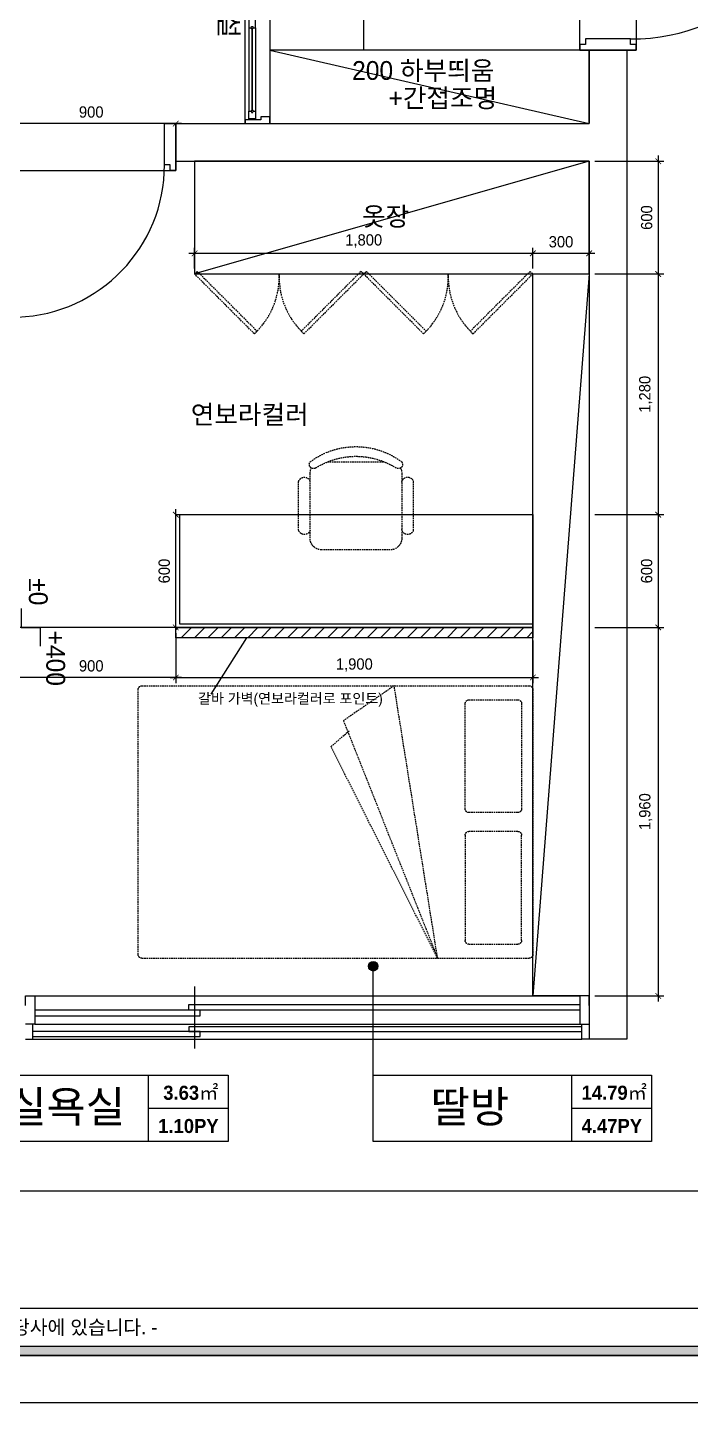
# Model space of a CAD drawing. Header units: millimetres. Extents: x -551172 to 232469, y -3435 to 261611.
# Drawn here: x 129052 to 132580, y 79203 to 86516 of the extents above; entities that cross this region are included whole.
import ezdxf
from ezdxf.enums import TextEntityAlignment as Align

# ---------------------------------------------------------------- set-up
doc = ezdxf.new("R2010")
doc.units = ezdxf.units.MM
doc.header["$LTSCALE"] = 10
doc.header["$PDMODE"] = 3
doc.linetypes.add('DH-HID2', pattern=[1.2, 0.8, -0.4])
doc.layers.get('DEFPOINTS').update_dxf_attribs({"color": 248})
for name, color, linetype in [('0-ELC TEXT', 7, 'Continuous'), ('03-TEXT', 3, 'Continuous'), ('03-WAL NEW', 3, 'Continuous'), ('06-FUR', 6, 'Continuous'), ('3.기호.계단선', 30, 'Continuous'), ('C-HAT', 251, 'Continuous'), ('F-SYM', 7, 'Continuous'), ('FORM(YOURNAME)-11', 1, 'Continuous'), ('FU-FURM', 251, 'DH-HID2'), ('Layer 1', 7, 'Continuous'), ('도면층2', 2, 'Continuous'), ('도면층4', 4, 'Continuous'), ('도면층5', 5, 'Continuous'), ('도면층8', 8, 'Continuous')]:
    doc.layers.add(name, color=color, linetype=linetype)
doc.styles.add('HY 울릉도 L', font='')
doc.styles.add('YOURNAME', font='HY울릉도M.TTF')
doc.styles.add('넥슨고딕', font='NEXONLv1GothicBold.ttf')
doc.styles.add('코레일둥고', font='Korail_Round_Gothic_Medium.ttf')
doc.styles.get('HY 울릉도 L').set_extended_font_data('HY울릉도L')
doc.dimstyles.new('30', dxfattribs={"dimscale": 30, "dimtxt": 2, "dimasz": 1, "dimexe": 1, "dimexo": 1, "dimgap": 1, "dimtad": 1, "dimdec": 0, "dimrnd": 0.05, "dimdsep": 46, "dimlunit": 6, "dimtxsty": 'HY 울릉도 L', "dimblk": 'ARCHTICK', "dimcen": 2.5, "dimdle": 1, "dimclrd": 133, "dimclre": 133, "dimclrt": 30, "dimadec": 0, "dimazin": 0, "dimtfac": 1, "dimtdec": 0, "dimtix": 1, "dimtmove": 2, "dimatfit": 3, "dimldrblk": 'ARCHTICK', "dimfxl": 1, "dimlwd": -1, "dimlwe": -1, "dimarcsym": 0})

# ---------------------------------------------------------------- blocks, each defined once
blk = doc.blocks.new('FORM-PLAN')
at = {"layer": 'FORM(YOURNAME)-11'}
h = blk.add_hatch(color=256, dxfattribs=at)
h.dxf.hatch_style = 1
h.paths.add_polyline_path([(-71444, 55115), (10556, 55115), (10556, 54915), (-71444, 54915)])
h.paths.add_polyline_path([(-71444, -2085), (10556, -2085), (10556, -2285), (-71444, -2285)])
at = {"layer": 'DEFPOINTS', "color": 158}
blk.add_line((1346, -1285), (-71444, -1285), dxfattribs=at)
for points in [[(-71444, -2285), (10556, -2285), (10556, 55115), (-71444, 55115)], [(-69444, 53115), (-64, 53115), (-64, 1215), (-69444, 1215)]]:
    blk.add_lwpolyline(points, close=True, dxfattribs=at)
at = {"layer": 'FORM(YOURNAME)-11', "color": 250}
blk.add_lwpolyline([(-72444, -3285), (11556, -3285), (11556, 56115), (-72444, 56115)], close=True, dxfattribs=at)
at = {"layer": 'FORM(YOURNAME)-11'}
blk.add_lwpolyline([(-71444, -2085), (10556, -2085), (10556, -2285), (-71444, -2285)], close=True, dxfattribs=at)
at = {"layer": 'FORM(YOURNAME)-11', "color": 1, "style": 'YOURNAME'}
blk.add_text("- 본 도서는 어떠한 경우에도 무단으로 도용할 수 없으며 도용시 '지적재산권' 보호에 관한 법률에 의거, 법적 분쟁이 발생합니다.  또한 본 도서에 관한 모든 저작권은 당사에 있습니다. -", height=300, dxfattribs=at).set_placement((-32990, -1685), align=Align.MIDDLE_CENTER)
at = {"layer": 'FORM(YOURNAME)-11', "color": 3, "style": 'YOURNAME'}
for tag, height, p in [('1', 450, (9905, 18188)), ('2', 450, (9905, 17544)), ('3', 450, (9905, 16257)), ('4', 450, (9905, 14326)), ('5', 515, (9905, 12009)), ('6', 515, (9905, 9757)), ('7', 515, (9905, 7504)), ('8', 515, (9905, 5252)), ('9', 515, (9905, 2999)), ('10', 515, (5655, 811)), ('11', 515, (9905, 747)), ('12', 515, (5655, -1441)), ('13', 515, (9905, -1441))]:
    blk.add_attdef(tag, text='', height=height, dxfattribs=at).set_placement(p, align=Align.MIDDLE_RIGHT)
blk = doc.blocks.new('F-701-1')
at = {"layer": 'FU-FURM'}
for p, q in [((-725, -506.5), (401, -1074)), ((539, -1008), (-725, -506.5)), ((-725, -506.5), (725, -738)), ((725, -738), (539, -1008)), ((401, -1074), (485, -978))]:
    blk.add_line(p, q, dxfattribs=at)
for points in [[(-705, -2100), (705, -2100, 0.414214), (725, -2080), (725, -20, 0.414214), (705, 0), (-705, 0, 0.414214), (-725, -20), (-725, -2080, 0.414214)], [(-70, -360), (-630, -360, -0.414214), (-650, -340), (-650, -80, -0.414214), (-630, -60), (-70, -60, -0.414214), (-50, -80), (-50, -340, -0.414214)], [(70, -360), (630, -360, 0.414214), (650, -340), (650, -80, 0.414214), (630, -60), (70, -60, 0.414214), (50, -80), (50, -340, 0.414214)]]:
    blk.add_lwpolyline(points, format="xyb", close=True, dxfattribs=at)
blk = doc.blocks.new('F-101')
at = {"layer": 'FU-FURM'}
for p, q in [((-248.3, 454), (-248.3, 454)), ((151.2, 467.4), (-151.2, 467.4)), ((-243.8, 406.4), (-243.8, 61)), ((243.8, 61), (243.8, 406.4)), ((-305.7, 104.1), (-305.7, 363.2)), ((304.8, 104.1), (304.8, 363.2)), ((-182.9, 0), (182.9, 0))]:
    blk.add_line(p, q, dxfattribs=at)
for centre, radius, start, end in [((0, 142.2), 406.4, 53.1301, 126.8699), ((-226, 454), 22.3, 143.30994, 302.02741), ((0, 98), 399.1, 57.57575, 122.42425), ((226, 454), 22.3, 237.97259, 36.69006), ((-275.2, 354.3), 31.8, 9.29463, 163.7398), ((-182.9, 406.4), 61, 152.41556, 180), ((182.9, 406.4), 61, 0, 27.58444), ((274.3, 354.3), 31.8, 16.2602, 163.7398), ((-275.2, 113), 31.8, 196.2602, 350.70537), ((274.3, 113), 31.8, 196.2602, 343.7398), ((-182.9, 61), 61, 180, 270), ((182.9, 61), 61, 270, 0)]:
    blk.add_arc(centre, radius, start, end, dxfattribs=at)
blk = doc.blocks.new('_ArchTick')
at = {"color": 0, "linetype": 'ByBlock', "const_width": 0.15}
blk.add_lwpolyline([(-0.5, -0.5), (0.5, 0.5)], dxfattribs=at)
blk = doc.blocks.new('*D656')
at = {"layer": '06-FUR', "color": 133, "transparency": 16777216}
for p, q in [((132071.4, 85805.3), (132438.6, 85805.3)), ((132408.6, 85835.3), (132408.6, 85175.3)), ((132071.4, 85205.3), (132438.6, 85205.3))]:
    blk.add_line(p, q, dxfattribs=at)
at = {"layer": 'DEFPOINTS', "color": 0, "transparency": 16777216}
for p in [(132041.4, 85805.3), (132041.4, 85205.3), (132408.6, 85205.3)]:
    blk.add_point(p, dxfattribs=at)
at = {"layer": '06-FUR', "color": 133, "transparency": 16777216, "xscale": 30, "yscale": 30, "zscale": 30}
for p, rotation in [((132408.6, 85805.3), 90), ((132408.6, 85205.3), 270)]:
    blk.add_blockref('_ArchTick', p, dxfattribs=dict(at, rotation=rotation))
at = {"layer": '06-FUR', "color": 30, "transparency": 16777216, "insert": (132347.3, 85505.3), "char_height": 60, "attachment_point": 5, "rotation": 90, "style": 'HY 울릉도 L'}
blk.add_mtext('600', dxfattribs=at)
blk = doc.blocks.new('*D631')
at = {"layer": '06-FUR', "color": 133, "transparency": 16777216}
for p, q in [((132071.4, 85205.3), (132438.6, 85205.3)), ((132408.6, 85235.3), (132408.6, 83895.3)), ((132071.4, 83925.3), (132438.6, 83925.3))]:
    blk.add_line(p, q, dxfattribs=at)
at = {"layer": 'DEFPOINTS', "color": 0, "transparency": 16777216}
for p in [(132041.4, 85205.3), (132041.4, 83925.3), (132408.6, 83925.3)]:
    blk.add_point(p, dxfattribs=at)
at = {"layer": '06-FUR', "color": 133, "transparency": 16777216, "xscale": 30, "yscale": 30, "zscale": 30}
for p, rotation in [((132408.6, 85205.3), 90), ((132408.6, 83925.3), 270)]:
    blk.add_blockref('_ArchTick', p, dxfattribs=dict(at, rotation=rotation))
at = {"layer": '06-FUR', "color": 30, "transparency": 16777216, "insert": (132342.6, 84565.3), "char_height": 60, "attachment_point": 5, "rotation": 90, "style": 'HY 울릉도 L'}
blk.add_mtext('1,280', dxfattribs=at)
blk = doc.blocks.new('*D632')
at = {"layer": '06-FUR', "color": 133, "transparency": 16777216}
for p, q in [((132071.4, 83925.3), (132438.6, 83925.3)), ((132408.6, 83955.3), (132408.6, 83295.3)), ((132071.4, 83325.3), (132438.6, 83325.3))]:
    blk.add_line(p, q, dxfattribs=at)
at = {"layer": 'DEFPOINTS', "color": 0, "transparency": 16777216}
for p in [(132041.4, 83925.3), (132041.4, 83325.3), (132408.6, 83325.3)]:
    blk.add_point(p, dxfattribs=at)
at = {"layer": '06-FUR', "color": 133, "transparency": 16777216, "xscale": 30, "yscale": 30, "zscale": 30}
for p, rotation in [((132408.6, 83925.3), 90), ((132408.6, 83325.3), 270)]:
    blk.add_blockref('_ArchTick', p, dxfattribs=dict(at, rotation=rotation))
at = {"layer": '06-FUR', "color": 30, "transparency": 16777216, "insert": (132347.3, 83625.3), "char_height": 60, "attachment_point": 5, "rotation": 90, "style": 'HY 울릉도 L'}
blk.add_mtext('600', dxfattribs=at)
blk = doc.blocks.new('*D657')
at = {"layer": '06-FUR', "color": 133, "transparency": 16777216}
for p, q in [((132071.4, 83325.3), (132438.6, 83325.3)), ((132408.6, 83355.3), (132408.6, 81335.3)), ((132071.4, 81365.3), (132438.6, 81365.3))]:
    blk.add_line(p, q, dxfattribs=at)
at = {"layer": 'DEFPOINTS', "color": 0, "transparency": 16777216}
for p in [(132041.4, 83325.3), (132041.4, 81365.3), (132408.6, 81365.3)]:
    blk.add_point(p, dxfattribs=at)
at = {"layer": '06-FUR', "color": 133, "transparency": 16777216, "xscale": 30, "yscale": 30, "zscale": 30}
for p, rotation in [((132408.6, 83325.3), 90), ((132408.6, 81365.3), 270)]:
    blk.add_blockref('_ArchTick', p, dxfattribs=dict(at, rotation=rotation))
at = {"layer": '06-FUR', "color": 30, "transparency": 16777216, "insert": (132342.6, 82345.3), "char_height": 60, "attachment_point": 5, "rotation": 90, "style": 'HY 울릉도 L'}
blk.add_mtext('1,960', dxfattribs=at)
blk = doc.blocks.new('*D658')
at = {"layer": '06-FUR', "color": 133, "transparency": 16777216}
for p, q in [((129841.4, 83295.3), (129841.4, 83029.2)), ((131741.4, 83255.3), (131741.4, 83029.2)), ((129811.4, 83059.2), (131771.4, 83059.2))]:
    blk.add_line(p, q, dxfattribs=at)
at = {"layer": 'DEFPOINTS', "color": 0, "transparency": 16777216}
for p in [(129841.4, 83325.3), (131741.4, 83285.3), (131741.4, 83059.2)]:
    blk.add_point(p, dxfattribs=at)
at = {"layer": '06-FUR', "color": 133, "transparency": 16777216, "xscale": 30, "yscale": 30, "zscale": 30, "rotation": 180}
blk.add_blockref('_ArchTick', (129841.4, 83059.2), dxfattribs=at)
at = {"layer": '06-FUR', "color": 133, "transparency": 16777216, "xscale": 30, "yscale": 30, "zscale": 30}
blk.add_blockref('_ArchTick', (131741.4, 83059.2), dxfattribs=at)
at = {"layer": '06-FUR', "color": 30, "transparency": 16777216, "insert": (130791.4, 83125.2), "char_height": 60, "attachment_point": 5, "style": 'HY 울릉도 L'}
blk.add_mtext('1,900', dxfattribs=at)
blk = doc.blocks.new('*D659')
at = {"layer": '06-FUR', "color": 133, "transparency": 16777216}
for p, q in [((128941.4, 83295.3), (128941.4, 83029.2)), ((129841.4, 83295.3), (129841.4, 83029.2)), ((129871.4, 83059.2), (128911.4, 83059.2))]:
    blk.add_line(p, q, dxfattribs=at)
at = {"layer": 'DEFPOINTS', "color": 0, "transparency": 16777216}
for p in [(128941.4, 83325.3), (129841.4, 83325.3), (128941.4, 83059.2)]:
    blk.add_point(p, dxfattribs=at)
at = {"layer": '06-FUR', "color": 133, "transparency": 16777216, "xscale": 30, "yscale": 30, "zscale": 30, "rotation": 180}
blk.add_blockref('_ArchTick', (128941.4, 83059.2), dxfattribs=at)
at = {"layer": '06-FUR', "color": 133, "transparency": 16777216, "xscale": 30, "yscale": 30, "zscale": 30}
blk.add_blockref('_ArchTick', (129841.4, 83059.2), dxfattribs=at)
at = {"layer": '06-FUR', "color": 30, "transparency": 16777216, "insert": (129391.4, 83120.5), "char_height": 60, "attachment_point": 5, "style": 'HY 울릉도 L'}
blk.add_mtext('900', dxfattribs=at)
blk = doc.blocks.new('*D670')
at = {"layer": '06-FUR', "color": 133, "transparency": 16777216}
for p, q in [((132071.2, 85315), (131711.4, 85315)), ((131741.4, 85235.3), (131741.4, 85345)), ((132041.2, 85233), (132041.2, 85345))]:
    blk.add_line(p, q, dxfattribs=at)
at = {"layer": 'DEFPOINTS', "color": 0, "transparency": 16777216}
for p in [(131741.4, 85315), (131741.4, 85205.3), (132041.2, 85203)]:
    blk.add_point(p, dxfattribs=at)
at = {"layer": '06-FUR', "color": 133, "transparency": 16777216, "xscale": 30, "yscale": 30, "zscale": 30, "rotation": 180}
blk.add_blockref('_ArchTick', (131741.4, 85315), dxfattribs=at)
at = {"layer": '06-FUR', "color": 133, "transparency": 16777216, "xscale": 30, "yscale": 30, "zscale": 30}
blk.add_blockref('_ArchTick', (132041.2, 85315), dxfattribs=at)
at = {"layer": '06-FUR', "color": 30, "transparency": 16777216, "insert": (131891.3, 85376.4), "char_height": 60, "attachment_point": 5, "style": 'HY 울릉도 L'}
blk.add_mtext('300', dxfattribs=at)
blk = doc.blocks.new('*D671')
at = {"layer": '06-FUR', "color": 133, "transparency": 16777216}
for p, q in [((131771.4, 85315), (129911.4, 85315)), ((129941.4, 85235.3), (129941.4, 85345)), ((131741.4, 85235.3), (131741.4, 85345))]:
    blk.add_line(p, q, dxfattribs=at)
at = {"layer": 'DEFPOINTS', "color": 0, "transparency": 16777216}
for p in [(129941.4, 85315), (129941.4, 85205.3), (131741.4, 85205.3)]:
    blk.add_point(p, dxfattribs=at)
at = {"layer": '06-FUR', "color": 133, "transparency": 16777216, "xscale": 30, "yscale": 30, "zscale": 30, "rotation": 180}
blk.add_blockref('_ArchTick', (129941.4, 85315), dxfattribs=at)
at = {"layer": '06-FUR', "color": 133, "transparency": 16777216, "xscale": 30, "yscale": 30, "zscale": 30}
blk.add_blockref('_ArchTick', (131741.4, 85315), dxfattribs=at)
at = {"layer": '06-FUR', "color": 30, "transparency": 16777216, "insert": (130841.4, 85381), "char_height": 60, "attachment_point": 5, "style": 'HY 울릉도 L'}
blk.add_mtext('1,800', dxfattribs=at)
blk = doc.blocks.new('*D716')
at = {"layer": '06-FUR', "color": 133, "transparency": 16777216}
for p, q in [((129841.4, 83295.3), (129841.4, 83955.3)), ((129871.4, 83925.3), (129871.4, 83925.3)), ((129871.4, 83325.3), (129871.4, 83325.3))]:
    blk.add_line(p, q, dxfattribs=at)
at = {"layer": 'DEFPOINTS', "color": 0, "transparency": 16777216}
for p in [(129841.4, 83925.3), (129841.4, 83925.3), (129841.4, 83325.3)]:
    blk.add_point(p, dxfattribs=at)
at = {"layer": '06-FUR', "color": 133, "transparency": 16777216, "xscale": 30, "yscale": 30, "zscale": 30}
for p, rotation in [((129841.4, 83925.3), 90), ((129841.4, 83325.3), 270)]:
    blk.add_blockref('_ArchTick', p, dxfattribs=dict(at, rotation=rotation))
at = {"layer": '06-FUR', "color": 30, "transparency": 16777216, "insert": (129780.1, 83625.3), "char_height": 60, "attachment_point": 5, "rotation": 90, "style": 'HY 울릉도 L'}
blk.add_mtext('600', dxfattribs=at)
blk = doc.blocks.new('*D697')
at = {"layer": '06-FUR', "color": 133, "transparency": 16777216}
blk.add_line((129871.4, 86005.3), (128911.4, 86005.3), dxfattribs=at)
at = {"layer": 'DEFPOINTS', "color": 0, "transparency": 16777216}
for p in [(128941.4, 86005.3), (128941.4, 86005.3), (129841.4, 86005.3)]:
    blk.add_point(p, dxfattribs=at)
at = {"layer": '06-FUR', "color": 133, "transparency": 16777216, "xscale": 30, "yscale": 30, "zscale": 30, "rotation": 180}
blk.add_blockref('_ArchTick', (128941.4, 86005.3), dxfattribs=at)
at = {"layer": '06-FUR', "color": 133, "transparency": 16777216, "xscale": 30, "yscale": 30, "zscale": 30}
blk.add_blockref('_ArchTick', (129841.4, 86005.3), dxfattribs=at)
at = {"layer": '06-FUR', "color": 30, "transparency": 16777216, "insert": (129391.4, 86066.6), "char_height": 60, "attachment_point": 5, "style": 'HY 울릉도 L'}
blk.add_mtext('900', dxfattribs=at)

msp = doc.modelspace()

# ---------------------------------------------------------------- hatches: boundary and pattern name
at = {"layer": '0-ELC TEXT'}
h = msp.add_hatch(color=256, dxfattribs=at)
h.dxf.hatch_style = 1
edge = h.paths.add_edge_path()
edge.add_arc((130891.8, 81522.9), 25, -90, 270)
at = {"layer": 'C-HAT'}
h = msp.add_hatch(dxfattribs=at)
h.set_pattern_fill('_USER', color=256, scale=50, angle=45, pattern_type=0)
h.set_pattern_definition([(45, (-24040, 0), (-35.355339, 35.355339), [])])
h.paths.add_polyline_path([(131741.4, 83325.3), (129841.4, 83325.3), (129841.4, 83270.6), (131741.4, 83270.6)])
h.paths.add_polyline_path([(131341.4, 90780), (129351.4, 90780), (129351.4, 90725.3), (131341.4, 90725.3)])

# ---------------------------------------------------------------- linework, layer by layer
at = {"layer": '0-ELC TEXT'}
for p, q in [((130891.8, 80944.7), (130891.8, 81522.9)), ((129695.6, 80591), (129695.6, 80944.7)), ((131949, 80591), (131949, 80944.7)), ((129695.6, 80767.8), (130120.3, 80767.8)), ((131949, 80767.8), (132373.7, 80767.8))]:
    msp.add_line(p, q, dxfattribs=at)
for points in [[(128638.4, 80944.7), (130120.3, 80944.7), (130120.3, 80591), (128638.4, 80591)], [(130891.8, 80944.7), (132373.7, 80944.7), (132373.7, 80591), (130891.8, 80591)]]:
    msp.add_lwpolyline(points, close=True, dxfattribs=at)
msp.add_circle((130891.8, 81522.9), 25, dxfattribs=at)
at = {"layer": '03-WAL NEW'}
msp.add_line((130030, 82970), (130220, 83270.6), dxfattribs=at)
msp.add_lwpolyline([(131741.4, 83270.6), (129841.4, 83270.6), (129841.4, 83325.3), (131741.4, 83325.3)], close=True, dxfattribs=at)
at = {"layer": '06-FUR'}
for p, q in [((130341.4, 86395.3), (132041.4, 86005.3)), ((129841.4, 83325.3), (128941.4, 83325.3))]:
    msp.add_line(p, q, dxfattribs=at)
for points in [[(132041.4, 86395.3), (130341.4, 86395.3), (130341.4, 86005.3), (132041.4, 86005.3)], [(129941.4, 85205.3), (132041.4, 85205.3), (132041.4, 85805.3), (129941.4, 85805.3)], [(131741.4, 85205.3), (132041.4, 85205.3), (132041.4, 81365.3), (131741.4, 81365.3)], [(129841.4, 83925.3), (131741.4, 83925.3), (131741.4, 83325.3), (129841.4, 83325.3)]]:
    msp.add_lwpolyline(points, close=True, dxfattribs=at)
for points in [[(132041.4, 85805.3), (129941.4, 85205.3)], [(132041.4, 85205.3), (131741.4, 81365.3)], [(129861.4, 83925.3), (129861.4, 83345.3), (131741.4, 83345.3)]]:
    msp.add_lwpolyline(points, dxfattribs=at)
at = {"layer": '3.기호.계단선'}
msp.add_lwpolyline([(129019.3, 83425.3), (129019.3, 83325.3), (129119.3, 83325.3), (129119.3, 83225.3)], dxfattribs=at)
at = {"layer": 'FU-FURM'}
for points in [[(130259.6, 84887.1), (129941.4, 85205.3), (129955.5, 85219.4), (130273.7, 84901.2)], [(130523.2, 84887.1), (130841.4, 85205.3), (130827.2, 85219.4), (130509, 84901.2)], [(131159.6, 84887.1), (130841.4, 85205.3), (130855.5, 85219.4), (131173.7, 84901.2)], [(131423.2, 84887.1), (131741.4, 85205.3), (131727.2, 85219.4), (131409, 84901.2)]]:
    msp.add_lwpolyline(points, close=True, dxfattribs=at)
for centre, start, end in [((129977.1, 85190.8), 314.30897, 1.99931), ((130805.7, 85190.8), 178.00069, 225.69103), ((130877.1, 85190.8), 314.30897, 1.99931), ((131705.7, 85190.8), 178.00069, 225.69103)]:
    msp.add_arc(centre, 414.6, start, end, dxfattribs=at)
at = {"layer": 'Layer 1'}
msp.add_line((130841.4, 86395.3), (130841.4, 87535.3), dxfattribs=at)
at = {"layer": '도면층2'}
for p, q in [((132041.4, 86395.3), (132041.4, 86005.3)), ((132241.4, 86395.3), (132041.4, 86395.3)), ((132241.4, 86395.3), (132241.4, 81135.3)), ((129841.4, 86005.3), (132041.4, 86005.3)), ((129841.4, 85805.3), (129841.4, 86005.3)), ((129841.4, 85805.3), (132041.4, 85805.3)), ((132041.4, 85805.3), (132041.4, 81135.3)), ((132241.4, 81135.3), (132041.4, 81135.3))]:
    msp.add_line(p, q, dxfattribs=at)
at = {"layer": '도면층4'}
for p, q in [((131991.4, 86395.3), (131991.4, 87535.3)), ((132291.4, 87535.3), (132291.4, 86395.3)), ((132291.4, 86395.3), (131991.4, 86395.3)), ((129841.4, 86005.3), (128941.4, 86005.3)), ((129841.4, 85755.3), (129841.4, 86005.3)), ((128941.4, 85755.3), (129841.4, 85755.3)), ((129941.4, 81415.3), (129941.4, 81085.3)), ((129091.4, 81365.3), (131991.4, 81365.3)), ((129091.4, 81215.3), (131991.4, 81215.3)), ((129081.4, 81135.3), (132001.4, 81135.3))]:
    msp.add_line(p, q, dxfattribs=at)
for points in [[(132291.4, 86395.3), (132291.4, 86425.3), (132261.4, 86425.3), (132261.4, 86455.3), (132021.4, 86455.3), (132021.4, 86425.3), (131991.4, 86425.3), (131991.4, 86395.3), (132291.4, 86395.3)], [(129841.4, 85755.3), (129811.4, 85755.3), (129811.4, 85785.3), (129781.4, 85785.3), (129781.4, 86005.3), (129811.4, 86005.3), (129811.4, 86005.3), (129841.4, 86005.3), (129841.4, 85755.3)], [(129041.4, 81315.3), (129041.4, 81365.3), (129091.4, 81365.3), (129091.4, 81215.3), (129041.4, 81215.3)], [(132041.4, 81315.3), (132041.4, 81365.3), (131991.4, 81365.3), (131991.4, 81215.3), (132041.4, 81215.3)], [(129091.4, 81260.3), (129971.4, 81260.3), (129971.4, 81290.3), (129091.4, 81290.3)], [(131991.4, 81290.3), (129911.4, 81290.3), (129911.4, 81320.3), (131991.4, 81320.3)], [(129041.4, 81135.3), (129081.4, 81135.3), (129081.4, 81215.3)], [(132001.4, 81200.3), (129911.4, 81200.3), (129911.4, 81175.3), (132001.4, 81175.3)], [(132041.4, 81135.3), (132001.4, 81135.3), (132001.4, 81215.3)], [(129081.4, 81150.3), (129971.4, 81150.3), (129971.4, 81175.3), (129081.4, 81175.3)]]:
    msp.add_lwpolyline(points, dxfattribs=at)
at = {"layer": '도면층5'}
for centre, radius, start, end in [((132266, 87500.4), 1045.1, 269.74486, 358.62483), ((128971.4, 85785.3), 810, 272.12255, 0)]:
    msp.add_arc(centre, radius, start, end, dxfattribs=at)
at = {"layer": '도면층8'}
for p, q in [((130211.4, 86005.3), (130211.4, 87535.3)), ((130341.4, 87514.9), (130341.4, 86040.4)), ((130230.4, 86514.6), (130230.4, 86071.3)), ((130265.4, 86514.6), (130265.4, 86071.3))]:
    msp.add_line(p, q, dxfattribs=at)
for points in [[(130230.4, 86559.1), (130230.4, 86514.6), (130242.1, 86514.6), (130244.1, 86521.1), (130251.7, 86521.1), (130253.7, 86514.6), (130265.4, 86514.6), (130265.4, 86559.1)], [(130253.7, 86071.3), (130265.4, 86071.3), (130265.4, 86030.4), (130230.4, 86030.4), (130230.4, 86071.3), (130242.1, 86071.3), (130244.1, 86064.8), (130251.7, 86064.8)]]:
    msp.add_lwpolyline(points, close=True, dxfattribs=at)
for points in [[(130241.1, 86514.6), (130242.7, 86511.4), (130243.9, 86510.8), (130245.6, 86510.2)], [(130250.2, 86075.8), (130250.2, 86510.2), (130245.6, 86510.2), (130245.6, 86075.8), (130250.2, 86075.8), (130245.6, 86075.8)], [(130254.7, 86514.6), (130253.1, 86511.4), (130251.9, 86510.8), (130250.2, 86510.2)], [(130330.8, 86005.3), (130341.4, 86005.3), (130341.4, 86040.4), (130293.3, 86040.4), (130293.3, 86025.7), (130211.4, 86025.7), (130211.4, 86005.3), (130330.8, 86005.3)], [(130241.1, 86071.3), (130242.7, 86074.5), (130243.9, 86075.2), (130245.6, 86075.8)], [(130254.7, 86071.3), (130253.1, 86074.5), (130251.9, 86075.2), (130250.2, 86075.8)]]:
    msp.add_lwpolyline(points, dxfattribs=at)

# ---------------------------------------------------------------- block references
at = {"layer": 'F-SYM', "xscale": 0.2500000000000001, "yscale": 0.2500000000000001, "zscale": 0.2500000000000001}
msp.add_blockref('FORM-PLAN', (134189.9, 80024), dxfattribs=at)
at = {"layer": 'FU-FURM', "xscale": -1}
msp.add_blockref('F-101', (130800, 83738.4), dxfattribs=at)
at = {"layer": 'FU-FURM', "xscale": -1, "rotation": 270}
msp.add_blockref('F-701-1', (131741.4, 82290.3), dxfattribs=at)

# ---------------------------------------------------------------- texts
at = {"layer": '0-ELC TEXT', "style": '코레일둥고'}
msp.add_text('3연동신설', height=100, rotation=270, dxfattribs=at).set_placement((130073.5, 87035.9))
for s, height, p in [('200 하부띄움', 100, (130779.7, 86237.7)), ('+간접조명', 100, (130973.3, 86091.3)), ('옷장', 100, (130832.5, 85461.4)), ('연보라컬러', 100, (129921.1, 84407.5)), ('갈바 가벽(연보라컬러로 포인트)', 54.865, (129960, 82920))]:
    msp.add_text(s, height=height, dxfattribs=at).set_placement(p)
at = {"layer": '03-TEXT'}
for s, height, style, p in [('3.63㎡', 75, '넥슨고딕', (129921.3, 80812.9)), ('14.79㎡', 75, '넥슨고딕', (132174.7, 80812.9)), ('거실욕실', 166.67, '코레일둥고', (129153.1, 80692.5)), ('딸방', 166.67, '코레일둥고', (131406.5, 80692.5)), ('1.10PY', 75, '넥슨고딕', (129908.4, 80636)), ('4.47PY', 75, '넥슨고딕', (132161.9, 80636))]:
    msp.add_text(s, height=height, dxfattribs=dict(at, style=style)).set_placement(p, align=Align.CENTER)
at = {"layer": '3.기호.계단선', "style": '코레일둥고'}
for s, p in [('±0', (129059.5, 83587.1)), ('+400', (129152.3, 83308.8))]:
    msp.add_text(s, height=100, rotation=270, dxfattribs=at).set_placement(p)

# ---------------------------------------------------------------- dimensions: what is measured, and where the dimension line sits
at = {"layer": '06-FUR'}
dim = msp.add_linear_dim(base=(128941.4, 86005.3), p1=(129841.4, 86005.3), p2=(128941.4, 86005.3), dimstyle='30', override={"dimfxl": 1.25}, dxfattribs=at)
dim.commit()
dim.dimension.update_dxf_attribs({"geometry": '*D697', "text_midpoint": (129391.4, 86066.6)})
for base, p1, p2, picture, middle in [((132408.6, 85205.3), (132041.4, 85805.3), (132041.4, 85205.3), '*D656', (132347.3, 85505.3)), ((132408.6, 83925.3), (132041.4, 85205.3), (132041.4, 83925.3), '*D631', (132342.6, 84565.3)), ((132408.6, 83325.3), (132041.4, 83925.3), (132041.4, 83325.3), '*D632', (132347.3, 83625.3)), ((132408.6, 81365.3), (132041.4, 83325.3), (132041.4, 81365.3), '*D657', (132342.6, 82345.3))]:
    dim = msp.add_linear_dim(base=base, p1=p1, p2=p2, angle=90, dimstyle='30', dxfattribs=at)
    dim.commit()
    dim.dimension.update_dxf_attribs({"geometry": picture, "text_midpoint": middle})
for base, p1, p2, picture, middle in [((129941.4, 85315), (131741.4, 85205.3), (129941.4, 85205.3), '*D671', (130841.4, 85381)), ((131741.4, 85315), (132041.2, 85203), (131741.4, 85205.3), '*D670', (131891.3, 85376.4)), ((128941.4, 83059.2), (129841.4, 83325.3), (128941.4, 83325.3), '*D659', (129391.4, 83120.5)), ((131741.4, 83059.2), (129841.4, 83325.3), (131741.4, 83285.3), '*D658', (130791.4, 83125.2))]:
    dim = msp.add_linear_dim(base=base, p1=p1, p2=p2, dimstyle='30', dxfattribs=at)
    dim.commit()
    dim.dimension.update_dxf_attribs({"geometry": picture, "text_midpoint": middle})
dim = msp.add_linear_dim(base=(129841.4, 83925.3), p1=(129841.4, 83325.3), p2=(129841.4, 83925.3), angle=90, dimstyle='30', override={"dimfxl": 1.25}, dxfattribs=at)
dim.commit()
dim.dimension.update_dxf_attribs({"geometry": '*D716', "text_midpoint": (129780.1, 83625.3)})

doc.saveas('drawing.dxf')
